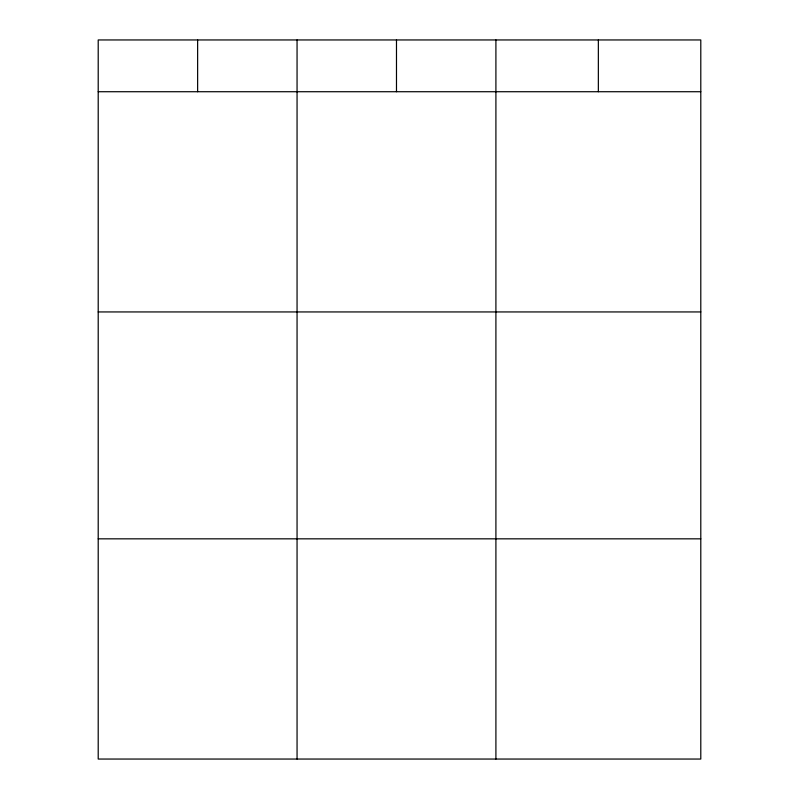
<?xml version="1.0" encoding="UTF-8"?>
<svg xmlns="http://www.w3.org/2000/svg" width="799" height="799" viewBox="0 0 799 799"><rect width="100%" height="100%" fill="white"/><g stroke="black" fill="none" stroke-linecap="round" stroke-linejoin="round"><path stroke-width="1.2" d="M700.793 311.94L700.793 39.95L98.207 39.95L98.207 759.05L700.793 759.05L700.793 311.94L98.207 311.94M98.207 91.725L700.793 91.725M98.207 538.836L700.793 538.836M598.351 39.95L598.351 91.725M495.909 39.95L495.909 759.05M396.484 39.95L396.484 91.725M297.058 39.95L297.058 759.05M197.633 39.95L197.633 91.725"/></g></svg>
